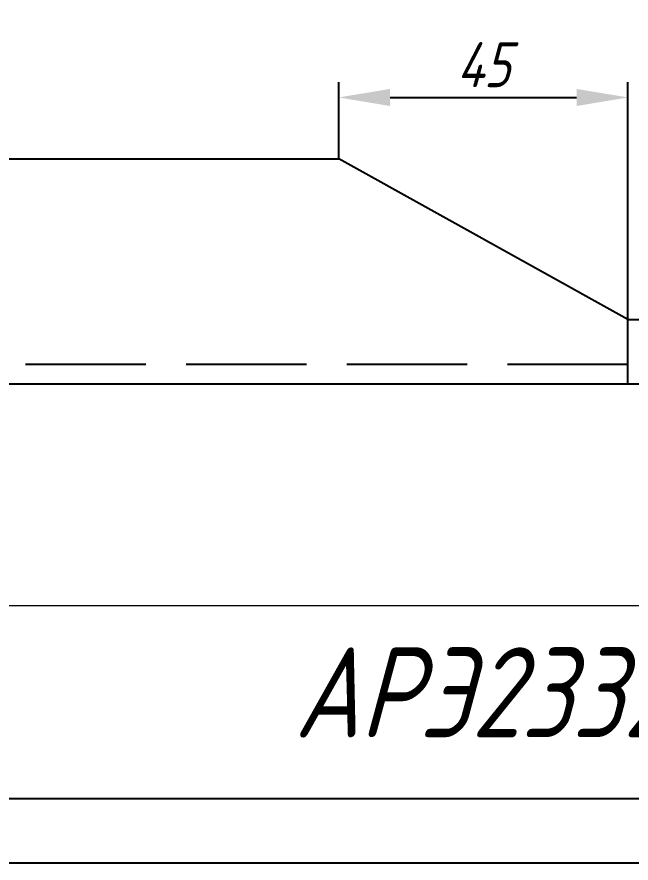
# Model space of a CAD drawing. Header units: millimetres. Extents: x -37166 to -34073, y -441 to 2979.
# Drawn here: x -35960.6 to -35912.9, y 600.4 to 666.2 of the extents above; entities that cross this region are included whole.
import ezdxf
from ezdxf.enums import TextEntityAlignment as Align

# ---------------------------------------------------------------- set-up
doc = ezdxf.new("R2010")
doc.units = ezdxf.units.MM
doc.header["$PDSIZE"] = -1
doc.linetypes.add('Short_dashed', pattern=[5, 3.75, -1.25])
doc.linetypes.add('SLD-Сплошная', pattern=[0])
for name, color, linetype in [('Frame', 6, 'Continuous'), ('ОСНОВНАЯ_НАДПИСЬ', 7, 'SLD-Сплошная'), ('ЧЕРТЕЖ', 7, 'Continuous')]:
    doc.layers.add(name, color=color, linetype=linetype)
doc.styles.add('SLDTEXTSTYLE0', font='ГОСТ тип А наклонный.ttf')
doc.styles.get("Standard").update_dxf_attribs({"font": 'ГОСТ тип А наклонный.ttf'})
doc.styles.add('ГОСТ', font='ГОСТ тип А.ttf', dxfattribs={"oblique": 15})
doc.dimstyles.new('dim1', dxfattribs={"dimtxt": 3.5, "dimasz": 4, "dimexe": 1.2, "dimexo": 0, "dimgap": 0.8, "dimtad": 1, "dimdec": 0, "dimdsep": 46, "dimtxsty": 'Standard', "dimcen": 5, "dimadec": 0, "dimazin": 0, "dimtfac": 1, "dimtdec": 0, "dimtmove": 0, "dimatfit": 3, "dimfxl": 0, "dimtolj": 1, "dimtzin": 0, "dimarcsym": 0})

# ---------------------------------------------------------------- blocks, each defined once
blk = doc.blocks.new('A4-vert-gost-02-Neptun')
at = {"layer": 'Frame', "color": 7}
blk.add_lwpolyline([(-0.001, 0), (-0.001, 297), (209.999, 297), (209.999, 0)], close=True, dxfattribs=at)
at = {"layer": 'Frame'}
blk.add_lwpolyline([(19.999, 5), (19.999, 292), (204.999, 292), (204.999, 5)], close=True, dxfattribs=at)
at = {"layer": 'ОСНОВНАЯ_НАДПИСЬ', "lineweight": 13}
blk.add_line((19.998, 5.001), (204.998, 5.001), dxfattribs=at)
at = {"layer": 'ЧЕРТЕЖ', "color": 6, "lineweight": 13}
blk.add_line((204.998, 20.001), (19.998, 20.001), dxfattribs=at)
at = {"layer": 'ОСНОВНАЯ_НАДПИСЬ', "lineweight": 13, "style": 'SLDTEXTSTYLE0', "oblique": 7.5}
blk.add_attdef('PAGE', text='', height=3.5, dxfattribs=at).set_placement((199.52, 7.972), align=Align.CENTER)
at = {"layer": 'ЧЕРТЕЖ', "style": 'ГОСТ', "oblique": 15}
blk.add_attdef('НОМЕР ЧЕРТЕЖА', text='', height=5, rotation=180, dxfattribs=at).set_placement((58.022, 285.179), align=Align.MIDDLE_CENTER)
blk.add_attdef('Номер чертежа', text='', height=7.001, dxfattribs=at).set_placement((141.148, 13.277), align=Align.MIDDLE_CENTER)
blk = doc.blocks.new('*D6704')
at = {"color": 0, "lineweight": -2}
for p, q in [((-35935.614, 655.134), (-35935.614, 661.107)), ((-35913.114, 642.634), (-35913.114, 661.107)), ((-35931.614, 659.907), (-35917.114, 659.907))]:
    blk.add_line(p, q, dxfattribs=at)
at = {"color": 0}
for points in [[(-35931.614, 660.573), (-35931.614, 659.24), (-35935.614, 659.907)], [(-35917.114, 659.24), (-35917.114, 660.573), (-35913.114, 659.907)]]:
    blk.add_solid(points, dxfattribs=at)
at = {"layer": 'Defpoints', "color": 0}
for p in [(-35913.114, 659.907), (-35935.614, 655.134), (-35913.114, 642.634)]:
    blk.add_point(p, dxfattribs=at)
at = {"color": 0, "insert": (-35924.364, 662.457), "char_height": 3.5, "attachment_point": 5}
blk.add_mtext('\\A1;45', dxfattribs=at)
blk = doc.blocks.new('*D6705')
at = {"color": 0, "lineweight": -2}
for p, q in [((-35907.533, 642.634), (-35907.533, 655.755)), ((-35907.533, 646.634), (-35907.533, 650.634)), ((-35913.114, 642.634), (-35906.333, 642.634)), ((-35907.533, 637.634), (-35907.533, 642.634)), ((-35913.114, 637.634), (-35906.333, 637.634)), ((-35907.533, 633.634), (-35907.533, 629.634))]:
    blk.add_line(p, q, dxfattribs=at)
at = {"color": 0}
for points in [[(-35908.2, 646.634), (-35906.867, 646.634), (-35907.533, 642.634)], [(-35906.867, 633.634), (-35908.2, 633.634), (-35907.533, 637.634)]]:
    blk.add_solid(points, dxfattribs=at)
at = {"layer": 'Defpoints', "color": 0}
for p in [(-35913.114, 642.634), (-35907.533, 642.634), (-35913.114, 637.634)]:
    blk.add_point(p, dxfattribs=at)
at = {"color": 0, "insert": (-35910.083, 653.194), "char_height": 3.5, "attachment_point": 5, "rotation": 90}
blk.add_mtext('\\A1;10', dxfattribs=at)

msp = doc.modelspace()

# ---------------------------------------------------------------- linework, layer by layer
at = {"color": 1}
for p, q in [((-35973.954, 655.134), (-35935.614, 655.134)), ((-35913.114, 642.634), (-35935.614, 655.134)), ((-35913.114, 637.634), (-35913.114, 642.634)), ((-35996.454, 637.634), (-35913.114, 637.634))]:
    msp.add_line(p, q, dxfattribs=at)
at = {"color": 1, "linetype": 'Short_dashed', "ltscale": 2.5}
msp.add_line((-35913.114, 639.134), (-35996.454, 639.134), dxfattribs=at)

# ---------------------------------------------------------------- block references
at = {"color": 2, "lineweight": 100, "ltscale": 0.4}
ref = msp.add_blockref('A4-vert-gost-02-Neptun', (-36046.989, 600.351), dxfattribs=at)
ref.add_attrib('Номер чертежа', 'АРЭ23321.362111.001', dxfattribs={"layer": 'ЧЕРТЕЖ', "height": 7.0007, "style": 'ГОСТ', "oblique": 15}).set_placement((-35905.841, 613.628), align=Align.MIDDLE_CENTER)

# ---------------------------------------------------------------- dimensions: what is measured, and where the dimension line sits
for base, p1, angle, picture, middle in [((-35913.114, 659.907), (-35935.614, 655.134), 0, '*D6704', (-35924.364, 659.907)), ((-35907.533, 642.634), (-35913.114, 637.634), 90, '*D6705', (-35907.533, 653.194))]:
    dim = msp.add_linear_dim(base=base, p1=p1, p2=(-35913.114, 642.634), angle=angle, dimstyle='dim1', override={"dimscale": 1, "dimlfac": 2, "dimsah": 1})
    dim.commit()
    dim.dimension.update_dxf_attribs({"geometry": picture, "text_midpoint": middle, "dimtype": 160})

doc.saveas('drawing.dxf')
